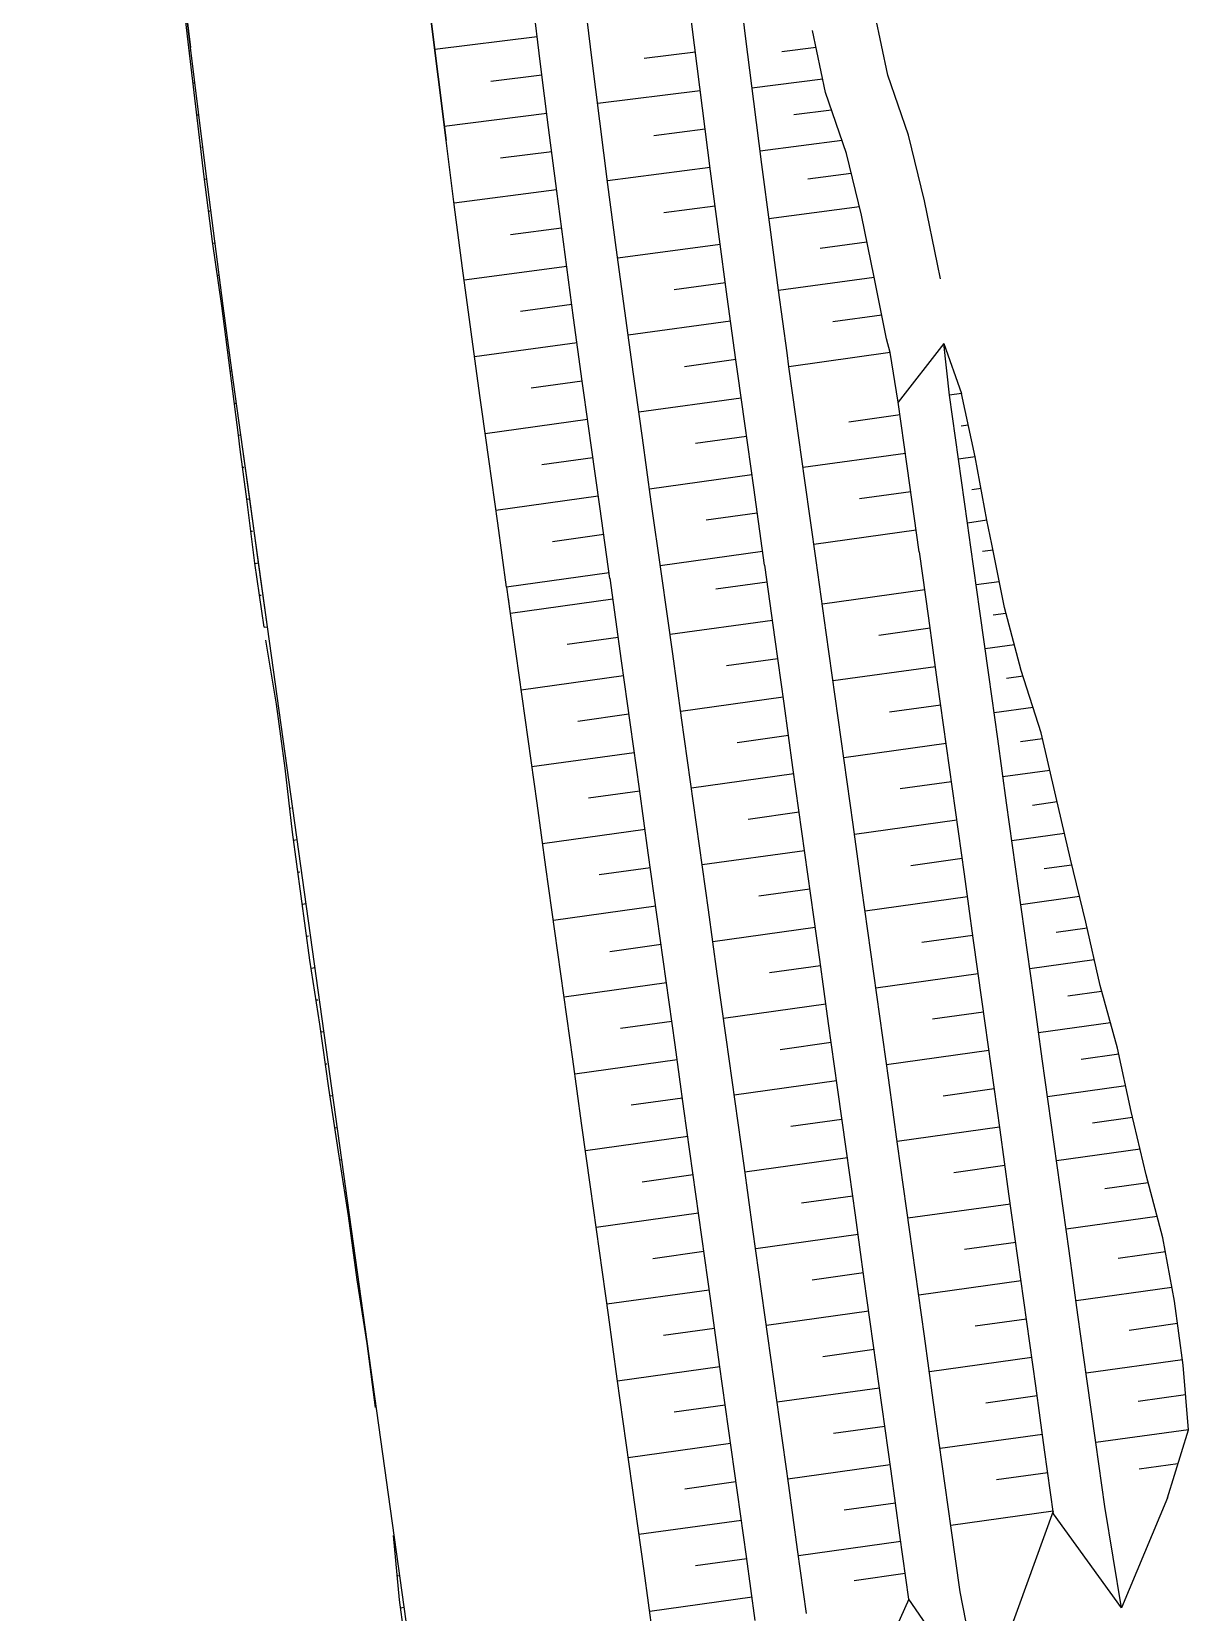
# Model space of a CAD drawing. Header units: metres. Extents: x 288738 to 324331, y 7399322 to 7465117.
# Drawn here: x 319351.2 to 319440.7, y 7427806.2 to 7427928.6 of the extents above; entities that cross this region are included whole.
import ezdxf

# ---------------------------------------------------------------- set-up
doc = ezdxf.new("R2010")
doc.units = ezdxf.units.M
doc.header["$LTSCALE"] = 10
for name, color, linetype in [('F-HZ-CORREDOR', 7, 'Continuous'), ('F-HZ-CORREDOR-FEAT', 2, 'Continuous'), ('F-HZ-PIANO-CORTE', 10, 'Continuous'), ('F-HZ-TALUDE', 2, 'Continuous'), ('U-HZ-OFFSET', 2, 'Continuous'), ('U-HZ-OFFSET-TIC', 10, 'Continuous')]:
    doc.layers.add(name, color=color, linetype=linetype)

msp = doc.modelspace()

# ---------------------------------------------------------------- linework, layer by layer
at = {"layer": 'F-HZ-CORREDOR', "color": 10, "linetype": 'Continuous', "lineweight": -3}
for p, q in [((319390.3039604342, 7427928.174697183, 6.929673703879189), (319382.3637641402, 7427927.198400755, -1.070326296122403)), ((319411.8791503633, 7427927.351328129, 20.12957906180418), (319409.2445030173, 7427927.021988179, 17.47442196143504)), ((319363.3747714307, 7427927.093863324, 813.6671960657008), (319363.4914332082, 7427927.108031695, 813.5496771659632)), ((319402.5420127715, 7427926.982261892, 14.89881172540322), (319398.5726766206, 7427926.487936766, 10.89881172541243)), ((319390.6702246011, 7427925.211037382, 7.006262756370347), (319386.7009720744, 7427924.716046755, 3.006262756373758)), ((319412.3996146526, 7427924.906104841, 20.40581079429967), (319406.9214124607, 7427924.213209441, 14.88395396488841)), ((319363.6629080732, 7427924.610523381, 813.7467549130589), (319363.7294575168, 7427924.618701424, 813.6797050960907)), ((319402.9160397044, 7427924.0056717, 14.97629106938257), (319394.9791065336, 7427923.00318105, 6.976291069375861)), ((319413.0849696836, 7427922.506339851, 20.8466734154033), (319410.1595072873, 7427922.132033826, 17.89735238708147)), ((319363.9512612401, 7427922.127208674, 813.8266929386015), (319364.1011679259, 7427922.145845923, 813.6756322485566)), ((319391.042532426, 7427922.248128236, 7.082851808874238), (319383.10574652, 7427921.244465619, -0.9171481911348565)), ((319403.2947278436, 7427921.029672159, 15.05377046002855), (319399.3271416606, 7427920.521508009, 11.05377046002457)), ((319413.8910332354, 7427920.139852676, 21.40805433146375), (319407.5475684962, 7427919.318984212, 15.01168182728861)), ((319364.241986927, 7427919.6441705, 813.9107857280295), (319364.3274030773, 7427919.65491287, 813.8246970138856)), ((319391.4201606247, 7427919.285893425, 7.159440910311673), (319387.4526395291, 7427918.777222994, 3.159440910315425)), ((319403.6772580119, 7427918.054160969, 15.13124985067361), (319395.7438643151, 7427917.023997288, 7.131249850665085)), ((319414.6076753212, 7427917.592161373, 21.85748248521429), (319411.2475025384, 7427917.152108672, 18.46860987756907)), ((319364.5349619288, 7427917.161410977, 813.9930953289346), (319364.7249432924, 7427917.185577555, 813.8015830286548)), ((319391.8009326165, 7427916.324058214, 7.23603001177878), (319383.8676486564, 7427915.293040947, -0.7639699882262221)), ((319404.0675192305, 7427915.079655969, 15.20872921416708), (319400.1017296904, 7427914.557658778, 11.20872921416662)), ((319415.2349807866, 7427915.018424491, 22.21241468759445), (319408.2319948974, 7427914.090328854, 15.14818897565317)), ((319364.8589366433, 7427914.68249178, 814.0508292987571), (319364.9513099605, 7427914.694375188, 813.9576945554469)), ((319392.1899192167, 7427913.363292672, 7.312619070699043), (319388.2241753179, 7427912.840948307, 3.312619070700407)), ((319365.1845618106, 7427912.203799108, 814.1072666258991), (319365.3627899292, 7427912.226984174, 813.9275366739647)), ((319404.4608514959, 7427912.105556932, 15.28620857766248), (319396.5311013122, 7427911.047733736, 7.286208577679986)), ((319415.8201149524, 7427912.278801507, 22.50196188418874), (319412.2118791827, 7427911.794606813, 18.86137695164018)), ((319392.5818014544, 7427910.402911299, 7.389208129630219), (319384.6521231899, 7427909.344552879, -0.6107918703692121)), ((319365.540448277, 7427909.729259793, 814.1399298139586), (319365.6145198903, 7427909.739002276, 814.0652196188803)), ((319404.8603779461, 7427909.132282441, 15.36368790986376), (319400.8964317031, 7427908.596458352, 11.36368790987137)), ((319416.3810408066, 7427909.533759116, 22.7648465991474), (319408.977672964, 7427908.527960397, 15.29346824471372)), ((319365.8950993841, 7427907.254551611, 814.1740948914432), (319366.0146575217, 7427907.270449247, 814.0534844524702)), ((319392.9794915499, 7427907.443302953, 7.46579716172937), (319389.0155705933, 7427906.907290683, 3.465797161732894)), ((319416.9671486995, 7427906.626311068, 23.02704594398153), (319413.1745950117, 7427906.104374601, 19.19873953193382)), ((319405.2652754317, 7427906.159737482, 15.44116724206594), (319397.3392656173, 7427905.074267718, 7.441167242057872)), ((319366.2163676144, 7427904.775280202, 814.2488452387548), (319366.2819688397, 7427904.784097832, 814.1826542118008)), ((319393.3827246975, 7427904.484447503, 7.542386193850234), (319385.4567447308, 7427903.398760321, -0.4576138061614756)), ((319405.6732957043, 7427903.187613753, 15.51864664921493), (319401.711239393, 7427902.637969056, 11.51864664921311)), ((319417.6209349046, 7427903.734768462, 23.35641069581322), (319409.7874988655, 7427902.642918767, 15.447247912526)), ((319366.5377163812, 7427902.296019294, 814.323655756632), (319366.6806183395, 7427902.315433349, 814.1794410874755)), ((319393.7888695785, 7427901.525984604, 7.618975300696889), (319389.8268172909, 7427900.976310598, 3.618975300687339)), ((319423.1352818115, 7427900.57318646, 24.38034555088518), (319422.2099669938, 7427900.444213083, 23.44608560633446)), ((319366.8630524456, 7427899.817278395, 814.4014452748834), (319366.9418269544, 7427899.828094096, 814.3219319250552)), ((319406.0870625213, 7427900.216284656, 15.59530272760833), (319398.1636589919, 7427899.111895001, 7.595302727602302)), ((319394.2019572271, 7427898.559700173, 7.695302727585727), (319386.2785536978, 7427897.455310518, -0.3046972723896033)), ((319418.386313936, 7427898.901592815, 23.5714770457023), (319414.4246121714, 7427898.349397988, 19.57147704570207)), ((319423.6668193508, 7427898.123106092, 24.63204202438976), (319423.1109540559, 7427898.045627787, 24.07080311457321)), ((319367.1882214974, 7427897.338517052, 814.4794198261791), (319367.360595216, 7427897.362432831, 814.3053949368963)), ((319406.501208642, 7427897.245008333, 15.671477045703), (319402.5395068772, 7427896.692813505, 11.67147704569743)), ((319394.6161033477, 7427895.58842385, 7.771477045675283), (319390.6544015831, 7427895.036229023, 3.771477045690176)), ((319418.8004600567, 7427895.930316492, 23.6476513638039), (319410.8770565274, 7427894.825926837, 15.64765136380834)), ((319424.1983568901, 7427895.673025724, 24.8837384978965), (319422.9002105284, 7427895.492085878, 23.57304280317896)), ((319367.4937418926, 7427894.857344539, 814.5822438235552), (319367.5995205231, 7427894.872088308, 814.4754426186882)), ((319406.9153547627, 7427894.273732008, 15.7476513638095), (319398.9919512334, 7427893.169342353, 7.747651363816772)), ((319419.2146061775, 7427892.959040168, 23.72382568191927), (319415.2529044127, 7427892.40684534, 19.7238256819129)), ((319424.6534312697, 7427893.212287672, 25.05823263351954), (319423.9493817827, 7427893.114154973, 24.34737701755455)), ((319367.817826828, 7427892.378439751, 814.666948056702), (319368.0504087532, 7427892.410857773, 814.4321177348771)), ((319395.0302494685, 7427892.617147526, 7.847651363800082), (319387.1068459392, 7427891.51275787, -0.1523486361884352)), ((319407.3295008834, 7427891.302455685, 15.82382568190712), (319403.3677991186, 7427890.750260857, 11.82382568190792)), ((319425.1085056493, 7427890.75154962, 25.23272676907823), (319423.5904540628, 7427890.539958672, 23.70000000000005)), ((319368.1343452582, 7427889.898557479, 814.7592793492594), (319368.2649265307, 7427889.91675832, 814.6274357323841)), ((319395.4443955892, 7427889.645871202, 7.92382568189214), (319391.4826938245, 7427889.093676374, 3.923825681900212)), ((319419.6287522981, 7427889.987763844, 23.80000000000643), (319411.7053487687, 7427888.883374189, 15.80000000000007)), ((319407.743647004, 7427888.331179362, 15.90000000000009), (319399.8202434746, 7427887.226789706, 7.899999999995998)), ((319368.4508640539, 7427887.418675257, 814.8516102730116), (319368.7406068532, 7427887.459060547, 814.5590664961801)), ((319395.8585417098, 7427886.674594879, 7.999999999979423), (319387.9351381805, 7427885.570205224)), ((319368.8038257416, 7427884.943717065, 814.9071713836516), (319368.9447764527, 7427884.963363232, 814.7648580854966)), ((319369.1567874292, 7427882.468758875, 814.9627324942916), (319369.4308474745, 7427882.506958252, 814.6860230784794))]:
    msp.add_line(p, q, dxfattribs=at)
at = {"layer": 'F-HZ-CORREDOR-FEAT', "color": 2, "linetype": 'Continuous', "lineweight": -3}
for p, q in [((319402.4721630848, 7427927.538141361), (319401.8732227325, 7427932.417295696)), ((319406.4416616276, 7427928.031174137), (319405.8441137364, 7427932.898985052)), ((319390.5636674564, 7427926.059043032), (319389.9605497206, 7427930.972227631)), ((319394.5331659992, 7427926.552075809), (319393.9314407245, 7427931.453916986)), ((319363.9269475553, 7427922.334867681), (319363.3460901717, 7427927.341056169)), ((319364.0751038726, 7427922.353269481), (319363.461115478, 7427927.355009326)), ((319364.0751038726, 7427922.353269481), (319363.461115478, 7427927.355009326)), ((319364.0751038726, 7427922.353269481), (319363.461115478, 7427927.355009326)), ((319403.0850414146, 7427922.660718197), (319402.4721630848, 7427927.538141361)), ((319407.0531150922, 7427923.16509037), (319406.4416616276, 7427928.031174137)), ((319391.1808203817, 7427921.147601678), (319390.5636674564, 7427926.059043032)), ((319395.1488940593, 7427921.651973851), (319394.5331659992, 7427926.552075809)), ((319364.5130448627, 7427917.329111213), (319363.9269475553, 7427922.334867681)), ((319364.703380427, 7427917.353304302), (319364.0751038726, 7427922.353269481)), ((319364.703380427, 7427917.353304302), (319364.0751038726, 7427922.353269481)), ((319364.703380427, 7427917.353304302), (319364.0751038726, 7427922.353269481)), ((319403.7118527186, 7427917.785066019), (319403.0850414146, 7427922.660718197)), ((319407.6784691386, 7427918.300773472), (319407.0531150922, 7427923.16509037)), ((319391.8120034584, 7427916.237943662), (319391.1808203817, 7427921.147601678)), ((319395.7786198785, 7427916.753651114), (319395.1488940593, 7427921.651973851)), ((319404.35259188, 7427912.911224629), (319403.7118527186, 7427917.785066019)), ((319408.3177186619, 7427913.438263151), (319407.6784691386, 7427918.300773472)), ((319365.1661556202, 7427912.33178049), (319364.5130448627, 7427917.329111213)), ((319365.3459400121, 7427912.355154606), (319364.703380427, 7427917.353304302)), ((319365.3459400121, 7427912.355154606), (319364.703380427, 7427917.353304302)), ((319365.3459400121, 7427912.355154606), (319364.703380427, 7427917.353304302)), ((319396.4223383161, 7427911.857147586), (319395.7786198785, 7427916.753651114)), ((319405.0072536682, 7427908.039233813), (319404.35259188, 7427912.911224629)), ((319408.9708584436, 7427908.577599102), (319408.3177186619, 7427913.438263151)), ((319365.8836348574, 7427907.34302495), (319365.1661556202, 7427912.33178049)), ((319366.002777383, 7427907.358861191), (319365.3459400121, 7427912.355154606)), ((319366.002777383, 7427907.358861191), (319365.3459400121, 7427912.355154606)), ((319366.002777383, 7427907.358861191), (319365.3459400121, 7427912.355154606)), ((319397.0800441174, 7427906.962503236), (319396.4223383161, 7427911.857147586)), ((319405.6758327393, 7427903.169133343), (319405.0072536682, 7427908.039233813)), ((319409.6378831523, 7427903.718821003), (319408.9708584436, 7427908.577599102)), ((319366.5312752644, 7427902.345094271), (319365.8836348574, 7427907.34302495)), ((319366.6738871774, 7427902.364464846), (319366.002777383, 7427907.358861191)), ((319366.6738871774, 7427902.364464846), (319366.002777383, 7427907.358861191)), ((319366.6738871774, 7427902.364464846), (319366.002777383, 7427907.358861191)), ((319393.7896815003, 7427901.520070359), (319393.116439342, 7427906.424137947)), ((319397.7517319133, 7427902.06975802), (319397.0800441174, 7427906.962503236)), ((319405.8257971008, 7427902.09072394), (319405.6758327393, 7427903.169133343)), ((319409.7874988655, 7427902.642918767), (319409.6378831523, 7427903.718821003)), ((319367.187130169, 7427897.348124817), (319366.5312752644, 7427902.345094271)), ((319367.359263917, 7427897.37200634), (319366.6738871774, 7427902.364464846)), ((319367.359263917, 7427897.37200634), (319366.6738871774, 7427902.364464846)), ((319367.359263917, 7427897.37200634), (319366.6738871774, 7427902.364464846)), ((319393.9406918067, 7427900.434139457), (319393.7896815003, 7427901.520070359)), ((319397.9023935715, 7427900.986334285), (319397.7517319133, 7427902.06975802)), ((319406.3631599351, 7427898.235433773), (319405.8257971008, 7427902.09072394)), ((319410.3248616998, 7427898.7876286), (319409.7874988655, 7427902.642918767)), ((319394.478054641, 7427896.57884929), (319393.9406918067, 7427900.434139457)), ((319398.4397564057, 7427897.131044118), (319397.9023935715, 7427900.986334285)), ((319422.9002105283, 7427895.492085878), (319422.2099669939, 7427900.444213083)), ((319424.1983568901, 7427895.673025724), (319423.1352818116, 7427900.57318646)), ((319418.9385087636, 7427894.939891051), (319418.2482652292, 7427899.892018256)), ((319407.0534034696, 7427893.283306568), (319406.3631599351, 7427898.235433773)), ((319411.0151052342, 7427893.835501395), (319410.3248616998, 7427898.7876286)), ((319367.3131536158, 7427896.238647932), (319367.187130169, 7427897.348124817)), ((319367.5129960476, 7427896.266502618), (319367.359263917, 7427897.37200634)), ((319367.5129960476, 7427896.266502618), (319367.359263917, 7427897.37200634)), ((319367.5129960476, 7427896.266502618), (319367.359263917, 7427897.37200634)), ((319395.1682981754, 7427891.626722084), (319394.478054641, 7427896.57884929)), ((319399.1299999402, 7427892.178916913), (319398.4397564057, 7427897.131044118)), ((319367.8177814786, 7427892.378795058), (319367.3131536158, 7427896.238647932)), ((319368.0503593088, 7427892.41121251), (319367.5129960476, 7427896.266502618)), ((319368.0503593088, 7427892.41121251), (319367.5129960476, 7427896.266502618)), ((319368.0503593088, 7427892.41121251), (319367.5129960476, 7427896.266502618)), ((319423.5904540628, 7427890.539958672), (319422.9002105283, 7427895.492085878)), ((319425.1085056493, 7427890.75154962), (319424.1983568901, 7427895.673025724)), ((319419.8619299294, 7427888.314839385), (319418.9385087636, 7427894.939891051)), ((319407.8893830235, 7427887.285601575), (319407.0534034696, 7427893.283306568)), ((319411.8802319921, 7427887.628680845), (319411.0151052342, 7427893.835501395)), ((319368.4508605137, 7427887.41870008), (319367.8177814786, 7427892.378795058)), ((319368.7406033916, 7427887.459085382), (319368.0503593088, 7427892.41121251)), ((319368.7406033916, 7427887.459085382), (319368.0503593088, 7427892.41121251)), ((319368.7406033916, 7427887.459085382), (319368.0503593088, 7427892.41121251)), ((319399.9076850863, 7427886.599443034), (319399.1299999402, 7427892.178916913)), ((319395.9168361176, 7427886.256363764), (319395.1682981754, 7427891.626722084)), ((319369.1567874292, 7427882.468758875), (319368.4508605137, 7427887.41870008)), ((319369.4308474745, 7427882.506958252), (319368.7406033916, 7427887.459085382)), ((319369.4308474745, 7427882.506958252), (319368.7406033916, 7427887.459085382)), ((319369.4308474745, 7427882.506958252), (319368.7406033916, 7427887.459085382))]:
    msp.add_line(p, q, dxfattribs=at)
for points in [[(319423.8687400754, 7427888.678687868), (319423.5904540628, 7427890.539958672)], [(319425.4932499721, 7427888.905116854), (319425.1085056486, 7427890.751549619)]]:
    msp.add_lwpolyline(points, dxfattribs=at)
for points in [[(319363.3460901717, 7427927.341056169, 813.6592767400215), (319362.8676264673, 7427931.357368016, 813.55334848729), (319362.7440283137, 7427932.344582987, 813.5346630367196)], [(319362.8614202553, 7427932.358483005, 813.416451030324), (319362.9786772593, 7427931.370580718, 813.4415144410793), (319363.461115478, 7427927.355009326, 813.5434082296906), (319362.9786772593, 7427931.370580718, 813.4415144410793), (319362.8614202553, 7427932.358483005, 813.416451030324), (319362.9786772593, 7427931.370580718, 813.4415144410793), (319363.461115478, 7427927.355009326, 813.5434082296906)], [(319382.0187677127, 7427930.00884892, -1.142614771450098), (319382.6246703708, 7427925.07297748, -1.01565757462231), (319383.2446730264, 7427920.138857332, -0.888700377794521), (319382.6246703708, 7427925.07297748, -1.01565757462231), (319382.0187677127, 7427930.00884892, -1.142614771450098)], [(319382.0187677127, 7427930.00884892, -1.142614771450098), (319382.6246703708, 7427925.07297748, -1.01565757462231), (319383.2446730264, 7427920.138857332, -0.888700377794521)], [(319387.9351381805, 7427885.570205224, 0), (319387.244894646, 7427890.52233243, -0.1269571968277887), (319386.5546511116, 7427895.474459635, -0.2539143936555774), (319386.0172882773, 7427899.329749802, -0.3527520874720267), (319385.8655806743, 7427900.420695037, -0.3808715904833662), (319385.1892297911, 7427905.347407369, -0.5078287873111549), (319384.5269579704, 7427910.27603202, -0.6347859841389436), (319383.8787706184, 7427915.206528758, -0.7617431809667323), (319383.2446730264, 7427920.138857332, -0.888700377794521)], [(319393.116439342, 7427906.424137947, 7.492171212688845), (319392.4572115342, 7427911.330109064, 7.365214015861056), (319391.8120034584, 7427916.237943662, 7.238256819033268)]]:
    msp.add_polyline3d(points, dxfattribs=at)
at = {"layer": 'F-HZ-PIANO-CORTE'}
for p, q in [((319363.3747714307, 7427927.093863324), (319363.4914332082, 7427927.108031695)), ((319363.6629080732, 7427924.610523381), (319363.7294575168, 7427924.618701424)), ((319363.9512612401, 7427922.127208674), (319364.1011679259, 7427922.145845923)), ((319364.241986927, 7427919.6441705), (319364.3274030773, 7427919.65491287)), ((319364.5349619288, 7427917.161410977), (319364.7249432924, 7427917.185577555)), ((319364.8589366433, 7427914.68249178), (319364.9513099605, 7427914.694375188)), ((319365.1845618106, 7427912.203799108), (319365.3627899292, 7427912.226984174)), ((319365.540448277, 7427909.729259793), (319365.6145198903, 7427909.739002276)), ((319365.8950993841, 7427907.254551611), (319366.0146575217, 7427907.270449247)), ((319366.2163676144, 7427904.775280202), (319366.2819688397, 7427904.784097832)), ((319366.5377163812, 7427902.296019294), (319366.6806183395, 7427902.315433349)), ((319366.8630524456, 7427899.817278395), (319366.9418269544, 7427899.828094096)), ((319367.1882214974, 7427897.338517052), (319367.360595216, 7427897.362432831)), ((319367.4937418926, 7427894.857344539), (319367.5995205231, 7427894.872088308)), ((319367.817826828, 7427892.378439751), (319368.0504087532, 7427892.410857773)), ((319368.1343452582, 7427889.898557479), (319368.2649265307, 7427889.91675832)), ((319368.4508640539, 7427887.418675257), (319368.7406068532, 7427887.459060547)), ((319368.8038257416, 7427884.943717065), (319368.9447764527, 7427884.963363232)), ((319369.1567874292, 7427882.468758875), (319369.4308474745, 7427882.506958252)), ((319369.1567874292, 7427882.468758875), (319369.4308474745, 7427882.506958252)), ((319369.1567874292, 7427882.468758875), (319369.4308474745, 7427882.506958252)), ((319369.1567874292, 7427882.468758875), (319369.4308474745, 7427882.506958252)), ((319369.1567874292, 7427882.468758875), (319369.4308474745, 7427882.506958252)), ((319369.1567874292, 7427882.468758875), (319369.4308474745, 7427882.506958252)), ((319371.1459841621, 7427868.478204287), (319371.2636812944, 7427868.494609261)), ((319371.4480894629, 7427865.996144922), (319371.7265021713, 7427866.034950907)), ((319371.7795843874, 7427863.518181969), (319371.9256051515, 7427863.538534775)), ((319372.1130222814, 7427861.040489834), (319372.41674966, 7427861.082824253)), ((319372.4524463326, 7427858.563632066), (319372.6071598685, 7427858.585196496)), ((319372.8014139555, 7427856.08810451), (319373.1069971488, 7427856.130697598)), ((319373.179784679, 7427853.616675245), (319373.3159527861, 7427853.635654758)), ((319373.5535287114, 7427851.144601097), (319373.7972446375, 7427851.178570943)), ((319373.9130182195, 7427848.670540113), (319374.0276933007, 7427848.686523864)), ((319374.2732266737, 7427846.196579336), (319374.4874921264, 7427846.226444288)), ((319374.6356501516, 7427843.722927297), (319374.7341330112, 7427843.736654129)), ((319375.006565718, 7427841.250458911), (319375.1777396151, 7427841.274317634)), ((319375.4036448371, 7427838.781637277), (319375.4632540983, 7427838.789945791)), ((319375.7855439279, 7427836.310699807), (319375.8679871039, 7427836.322190979)), ((319376.1206743754, 7427833.833243583), (319376.1668926119, 7427833.839685617)), ((319376.4674571202, 7427831.357411493), (319376.5582345927, 7427831.370064325)), ((319376.8501398077, 7427828.886583241), (319376.8767490725, 7427828.890292119)), ((319377.2196103574, 7427826.413913444), (319377.2484820816, 7427826.41793767)), ((319377.5483752018, 7427823.935569964), (319377.5709905139, 7427823.938722153)), ((319379.2297456579, 7427811.549085873), (319379.3192245478, 7427811.561557706)), ((319379.4627399083, 7427809.057393607), (319379.5635441003, 7427809.071443993)), ((319379.7216501613, 7427806.569313588), (319380.0094720367, 7427806.609431051))]:
    msp.add_line(p, q, dxfattribs=at)
at = {"layer": 'F-HZ-TALUDE', "linetype": 'Continuous', "lineweight": -3}
for points in [[(319369.4308474745, 7427882.506958252), (319367.5129960476, 7427896.266502618), (319367.359263917, 7427897.37200634), (319366.6738871774, 7427902.364464846), (319366.002777383, 7427907.358861191), (319365.3459400121, 7427912.355154606), (319364.703380427, 7427917.353304302), (319364.0751038726, 7427922.353269481), (319363.461115478, 7427927.355009326), (319362.9786772593, 7427931.370580718), (319362.8614202553, 7427932.358483005), (319362.2760230999, 7427937.363649676), (319361.7049287906, 7427942.370468478), (319361.1481419894, 7427947.37889854), (319360.6056672415, 7427952.388898976), (319360.0775089752, 7427957.400428889), (319359.563671502, 7427962.413447371), (319359.1497201655, 7427966.558582001), (319352.5202776844, 7428033.745380356), (319352.1903814718, 7428037.056281338), (319351.6867542487, 7428041.991362806), (319351.169028868, 7428046.924985199)], [(319369.1567874292, 7427882.468758875), (319368.4508605137, 7427887.41870008), (319367.8177814786, 7427892.378795058), (319367.3131536158, 7427896.238647932), (319367.187130169, 7427897.348124817), (319366.5312752644, 7427902.345094271), (319365.8836348574, 7427907.34302495), (319365.1661556202, 7427912.33178049), (319364.5130448627, 7427917.329111213), (319363.9269475553, 7427922.334867681), (319363.3460901717, 7427927.341056169), (319362.8676264673, 7427931.357368016), (319362.7440283137, 7427932.344582987), (319362.2386210127, 7427937.359329334), (319361.6509751962, 7427942.36439242), (319361.0030924449, 7427947.362983136), (319360.4068326303, 7427952.367656824), (319359.8819985221, 7427957.380106675), (319359.3030980765, 7427962.387114542), (319359.0528723628, 7427966.549025854), (319359.0230387362, 7427967.417013089), (319358.3519024838, 7427972.375072218)], [(319392.0243125666, 7427664.286517878), (319392.3351126026, 7427669.258984726), (319392.5747188696, 7427674.222399615), (319392.7436672522, 7427679.17696634), (319392.8424354714, 7427684.122732955), (319392.871455194, 7427689.059594681), (319392.8311075243, 7427693.988358022), (319392.7215532373, 7427698.914382262), (319392.5428389445, 7427703.837759597), (319392.2950190452, 7427708.75764278), (319391.97815465, 7427713.673185135), (319391.5923499361, 7427718.583544033), (319391.1400338353, 7427723.488110964), (319390.6297456722, 7427728.386977908), (319390.0696865507, 7427733.280418545), (319389.4681545068, 7427738.173246001), (319388.8337241163, 7427743.069299154), (319388.1741917754, 7427747.969413903), (319387.4980610782, 7427752.874655518), (319386.8146376501, 7427757.786302287), (319369.4306028202, 7427882.506701341)], [(319377.7965788416, 7427822.0645248), (319377.139049153, 7427827.021211758), (319376.373683778, 7427831.96286826), (319375.7034228831, 7427836.917780706), (319374.9092646451, 7427841.855423973), (319374.1844176892, 7427846.802728052), (319373.4654386729, 7427851.750850021), (319372.7086972257, 7427856.693708551), (319372.0298491231, 7427861.647424087), (319371.3668592739, 7427866.603349992), (319370.7817270667, 7427871.570127925), (319370.1163270628, 7427876.525717895), (319369.3000934136, 7427881.460284227)], [(319381.2963690812, 7427797.310658959), (319380.3161521946, 7427802.222368822), (319379.6386407747, 7427807.176270668), (319379.1726522741, 7427812.159655202)]]:
    msp.add_lwpolyline(points, dxfattribs=at)
at = {"layer": 'F-HZ-TALUDE'}
for points in [[(319421.5019359561, 7427909.432998847), (319421.271232936, 7427910.577424735), (319420.2709373576, 7427915.471443306), (319419.0323756378, 7427920.553069649), (319417.4482510884, 7427925.20383251), (319416.4574122024, 7427929.858949812)], [(319421.7801393701, 7427904.440744561), (319418.2482652294, 7427899.892018256), (319417.6209349046, 7427903.734768462), (319417.3379106022, 7427904.787108793), (319416.3711624759, 7427909.582761585), (319415.3909691019, 7427914.378428664), (319414.2274376436, 7427919.1522175), (319412.6195888708, 7427923.872631283), (319411.5981240356, 7427928.671634123)], [(319422.2099669938, 7427900.444213083), (319421.7801393701, 7427904.440744561), (319423.1352818126, 7427900.57318646)]]:
    msp.add_lwpolyline(points, dxfattribs=at)
at = {"layer": 'U-HZ-OFFSET', "color": 2, "linetype": 'Continuous', "lineweight": -3}
for p, q in [((319420.5972802971, 7427883.174366754), (319419.8805627772, 7427888.316441186)), ((319424.5589822172, 7427883.726560468), (319423.8687400754, 7427888.678687868)), ((319426.4568518458, 7427883.991091141), (319425.4932499721, 7427888.905116854)), ((319408.7121745372, 7427881.517785614), (319407.9080160492, 7427887.28720339)), ((319412.6738764571, 7427882.069979328), (319411.8988649586, 7427887.630282655)), ((319388.2134227955, 7427883.708944446), (319387.9537715021, 7427885.571807066)), ((319396.8270687772, 7427879.861204473), (319395.9354693209, 7427886.257965595)), ((319400.7887706972, 7427880.413398187), (319399.9263182303, 7427886.601044861)), ((319388.2134227955, 7427883.708944446), (319388.0760730241, 7427884.694357427)), ((319388.2134227955, 7427883.708944446), (319388.0760730241, 7427884.694357427)), ((319388.9036649372, 7427878.756817047), (319388.2134227955, 7427883.708944446)), ((319388.9036649372, 7427878.756817047), (319388.2134227955, 7427883.708944446)), ((319388.9036649372, 7427878.756817047), (319388.2134227955, 7427883.708944446)), ((319421.2875224389, 7427878.222239355), (319420.5972802971, 7427883.174366754)), ((319425.2492243589, 7427878.774433068), (319424.5589822172, 7427883.726560468)), ((319427.7642692143, 7427879.124987447), (319426.4568518458, 7427883.991091141)), ((319413.3641185989, 7427877.117851928), (319412.6738764571, 7427882.069979328)), ((319409.402416679, 7427876.565658215), (319408.7121745372, 7427881.517785614)), ((319397.5173109189, 7427874.909077073), (319396.8270687772, 7427879.861204473)), ((319401.479012839, 7427875.461270787), (319400.7887706972, 7427880.413398187)), ((319389.593907079, 7427873.804689647), (319388.9036649372, 7427878.756817047)), ((319389.593907079, 7427873.804689647), (319388.9036649372, 7427878.756817047)), ((319389.593907079, 7427873.804689647), (319388.9036649372, 7427878.756817047)), ((319425.9394665007, 7427873.822305668), (319425.2492243589, 7427878.774433068)), ((319429.3158380765, 7427874.29291431), (319427.7642692143, 7427879.124987447)), ((319414.0543607406, 7427872.165724528), (319413.3641185989, 7427877.117851928)), ((319421.9777645806, 7427873.270111955), (319421.2875224389, 7427878.222239355)), ((319410.0926588207, 7427871.613530815), (319409.402416679, 7427876.565658215)), ((319398.2075530607, 7427869.956949674), (319397.5173109189, 7427874.909077073)), ((319402.1692549807, 7427870.509143387), (319401.479012839, 7427875.461270787)), ((319390.2841492207, 7427868.852562247), (319389.593907079, 7427873.804689647)), ((319390.2841492207, 7427868.852562247), (319389.593907079, 7427873.804689647)), ((319390.2841492207, 7427868.852562247), (319389.593907079, 7427873.804689647)), ((319426.6297086424, 7427868.870178268), (319425.9394665007, 7427873.822305668)), ((319430.4438720075, 7427869.401807622), (319429.3158380765, 7427874.29291431)), ((319414.7446028824, 7427867.213597128), (319414.0543607406, 7427872.165724528)), ((319422.6680067223, 7427868.317984555), (319421.9777645806, 7427873.270111955)), ((319410.7829009624, 7427866.661403415), (319410.0926588207, 7427871.613530815)), ((319398.8977952024, 7427865.004822274), (319398.2075530607, 7427869.956949674)), ((319402.8594971224, 7427865.557015987), (319402.1692549807, 7427870.509143387)), ((319390.9743913624, 7427863.900434847), (319390.2841492207, 7427868.852562247)), ((319390.9743913624, 7427863.900434847), (319390.2841492207, 7427868.852562247)), ((319390.9743913624, 7427863.900434847), (319390.2841492207, 7427868.852562247)), ((319427.3199507842, 7427863.918050868), (319426.6297086424, 7427868.870178268)), ((319431.5752915417, 7427864.511172829), (319430.4438720075, 7427869.401807622)), ((319415.4348450242, 7427862.261469727), (319414.7446028824, 7427867.213597128)), ((319423.3582488642, 7427863.365857154), (319422.6680067223, 7427868.317984555)), ((319411.4731431042, 7427861.709276014), (319410.7829009624, 7427866.661403415)), ((319399.5880373442, 7427860.052694873), (319398.8977952024, 7427865.004822274)), ((319403.5497392642, 7427860.604888586), (319402.8594971224, 7427865.557015987)), ((319391.6646335042, 7427858.948307446), (319390.9743913624, 7427863.900434847)), ((319391.6646335042, 7427858.948307446), (319390.9743913624, 7427863.900434847)), ((319391.6646335042, 7427858.948307446), (319390.9743913624, 7427863.900434847)), ((319428.0101929259, 7427858.965923468), (319427.3199507842, 7427863.918050868)), ((319432.7602621263, 7427859.628002141), (319431.5752915417, 7427864.511172829)), ((319424.0484910059, 7427858.413729754), (319423.3582488642, 7427863.365857154)), ((319412.1633852459, 7427856.757148614), (319411.4731431042, 7427861.709276014)), ((319416.1250871659, 7427857.309342328), (319415.4348450242, 7427862.261469727)), ((319400.2782794859, 7427855.100567473), (319399.5880373442, 7427860.052694873)), ((319404.239981406, 7427855.652761186), (319403.5497392642, 7427860.604888586)), ((319392.3548756459, 7427853.996180046), (319391.6646335042, 7427858.948307446)), ((319392.3548756459, 7427853.996180046), (319391.6646335042, 7427858.948307446)), ((319392.3548756459, 7427853.996180046), (319391.6646335042, 7427858.948307446)), ((319428.7004350676, 7427854.013796068), (319428.0101929259, 7427858.965923468)), ((319433.8602770225, 7427854.732990078), (319432.7602621263, 7427859.628002141)), ((319424.7387331476, 7427853.461602354), (319424.0484910059, 7427858.413729754)), ((319412.8536273877, 7427851.805021214), (319412.1633852459, 7427856.757148614)), ((319416.8153293076, 7427852.357214928), (319416.1250871659, 7427857.309342328)), ((319400.9685216277, 7427850.148440073), (319400.2782794859, 7427855.100567473)), ((319404.9302235477, 7427850.700633787), (319404.239981406, 7427855.652761186)), ((319393.0451177877, 7427849.044052646), (319392.3548756459, 7427853.996180046)), ((319393.0451177877, 7427849.044052646), (319392.3548756459, 7427853.996180046)), ((319393.0451177877, 7427849.044052646), (319392.3548756459, 7427853.996180046)), ((319429.3906772094, 7427849.061668668), (319428.7004350676, 7427854.013796068)), ((319435.2244517429, 7427849.874797391), (319433.8602770225, 7427854.732990078)), ((319425.4289752893, 7427848.509474955), (319424.7387331476, 7427853.461602354)), ((319413.5438695294, 7427846.852893814), (319412.8536273877, 7427851.805021214)), ((319417.5055714494, 7427847.405087528), (319416.8153293076, 7427852.357214928)), ((319401.6587637694, 7427845.196312673), (319400.9685216277, 7427850.148440073)), ((319405.6204656894, 7427845.748506387), (319404.9302235477, 7427850.700633787)), ((319393.7353599294, 7427844.091925247), (319393.0451177877, 7427849.044052646)), ((319393.7353599294, 7427844.091925247), (319393.0451177877, 7427849.044052646)), ((319393.7353599294, 7427844.091925247), (319393.0451177877, 7427849.044052646)), ((319430.0809193511, 7427844.109541268), (319429.3906772094, 7427849.061668668)), ((319436.2780376218, 7427844.973313914), (319435.2244517429, 7427849.874797391)), ((319426.1192174311, 7427843.557347555), (319425.4289752893, 7427848.509474955)), ((319414.2341116711, 7427841.900766414), (319413.5438695294, 7427846.852893814)), ((319418.1958135911, 7427842.452960128), (319417.5055714494, 7427847.405087528)), ((319402.3490059111, 7427840.244185274), (319401.6587637694, 7427845.196312673)), ((319406.3107078311, 7427840.796378987), (319405.6204656894, 7427845.748506387)), ((319394.4256020711, 7427839.139797847), (319393.7353599294, 7427844.091925247)), ((319394.4256020711, 7427839.139797847), (319393.7353599294, 7427844.091925247)), ((319394.4256020711, 7427839.139797847), (319393.7353599294, 7427844.091925247)), ((319430.7711614928, 7427839.157413868), (319430.0809193511, 7427844.109541268)), ((319437.4278960769, 7427840.085249193), (319436.2780376218, 7427844.973313914)), ((319426.8094595728, 7427838.605220155), (319426.1192174311, 7427843.557347555)), ((319414.9243538128, 7427836.948639014), (319414.2341116711, 7427841.900766414)), ((319418.8860557328, 7427837.500832728), (319418.1958135911, 7427842.452960128)), ((319407.0009499728, 7427835.844251587), (319406.3107078311, 7427840.796378987)), ((319395.1158442128, 7427834.187670447), (319394.4256020711, 7427839.139797847)), ((319395.1158442128, 7427834.187670447), (319394.4256020711, 7427839.139797847)), ((319395.1158442128, 7427834.187670447), (319394.4256020711, 7427839.139797847)), ((319403.0392480528, 7427835.292057874), (319402.3490059111, 7427840.244185274)), ((319431.4614036345, 7427834.205286468), (319430.7711614928, 7427839.157413868)), ((319438.7219426379, 7427835.217281836), (319437.4278960769, 7427840.085249193)), ((319427.4997017145, 7427833.653092755), (319426.8094595728, 7427838.605220155)), ((319415.6145959545, 7427831.996511614), (319414.9243538128, 7427836.948639014)), ((319419.5762978745, 7427832.548705328), (319418.8860557328, 7427837.500832728)), ((319407.6911921146, 7427830.892124187), (319407.0009499728, 7427835.844251587)), ((319395.8060863545, 7427829.235543047), (319395.1158442128, 7427834.187670447)), ((319395.8060863545, 7427829.235543047), (319395.1158442128, 7427834.187670447)), ((319395.8060863545, 7427829.235543047), (319395.1158442128, 7427834.187670447)), ((319403.7294901945, 7427830.339930474), (319403.0392480528, 7427835.292057874)), ((319432.1516457764, 7427829.253159068), (319431.4614036345, 7427834.205286468)), ((319439.6161813572, 7427830.293588081), (319438.7219426379, 7427835.217281836)), ((319428.1899438564, 7427828.700965354), (319427.4997017145, 7427833.653092755)), ((319416.3048380964, 7427827.044384214), (319415.6145959545, 7427831.996511614)), ((319420.2665400164, 7427827.596577927), (319419.5762978745, 7427832.548705328)), ((319408.3814342564, 7427825.939996786), (319407.6911921146, 7427830.892124187)), ((319404.4197323364, 7427825.387803073), (319403.7294901945, 7427830.339930474)), ((319440.2994164421, 7427825.340484017), (319439.6161813572, 7427830.293588081)), ((319396.4963284964, 7427824.283415646), (319395.8060863545, 7427829.235543047)), ((319396.4963284964, 7427824.283415646), (319395.8060863545, 7427829.235543047)), ((319396.4963284964, 7427824.283415646), (319395.8060863545, 7427829.235543047)), ((319428.8801859981, 7427823.748837954), (319428.1899438564, 7427828.700965354)), ((319432.8418879181, 7427824.301031668), (319432.1516457764, 7427829.253159068)), ((319416.9950802381, 7427822.092256814), (319416.3048380964, 7427827.044384214)), ((319420.9567821581, 7427822.644450528), (319420.2665400164, 7427827.596577927)), ((319409.0716763982, 7427820.987869387), (319408.3814342564, 7427825.939996786)), ((319405.1099744781, 7427820.435675673), (319404.4197323364, 7427825.387803073)), ((319440.6980902229, 7427820.347716957), (319440.2994164421, 7427825.340484017)), ((319397.1865706382, 7427819.331288246), (319396.4963284964, 7427824.283415646)), ((319397.1865706382, 7427819.331288246), (319396.4963284964, 7427824.283415646)), ((319397.1865706382, 7427819.331288246), (319396.4963284964, 7427824.283415646)), ((319429.5704281398, 7427818.796710555), (319428.8801859981, 7427823.748837954)), ((319433.5321300598, 7427819.348904268), (319432.8418879181, 7427824.301031668)), ((319417.6853223799, 7427817.140129414), (319416.9950802381, 7427822.092256814)), ((319421.6470242998, 7427817.692323128), (319420.9567821581, 7427822.644450528)), ((319409.7619185399, 7427816.035741987), (319409.0716763982, 7427820.987869387)), ((319405.8002166199, 7427815.483548273), (319405.1099744781, 7427820.435675673)), ((319439.0738269736, 7427815.072986961), (319440.6980902229, 7427820.347716957)), ((319397.8768127799, 7427814.379160847), (319397.1865706382, 7427819.331288246)), ((319397.8768127799, 7427814.379160847), (319397.1865706382, 7427819.331288246)), ((319397.8768127799, 7427814.379160847), (319397.1865706382, 7427819.331288246)), ((319430.2606702815, 7427813.844583155), (319429.5704281398, 7427818.796710555)), ((319434.2223722016, 7427814.396776868), (319433.5321300598, 7427819.348904268)), ((319418.3755645216, 7427812.188002014), (319417.6853223799, 7427817.140129414)), ((319422.3372664416, 7427812.740195728), (319421.6470242998, 7427817.692323128)), ((319410.4521606816, 7427811.083614587), (319409.7619185399, 7427816.035741987)), ((319406.4904587616, 7427810.531420873), (319405.8002166199, 7427815.483548273)), ((319398.5670549216, 7427809.427033447), (319397.8768127799, 7427814.379160847)), ((319398.5670549216, 7427809.427033447), (319397.8768127799, 7427814.379160847)), ((319398.5670549216, 7427809.427033447), (319397.8768127799, 7427814.379160847)), ((319419.0658066633, 7427807.235874614), (319418.3755645216, 7427812.188002014)), ((319423.0275085833, 7427807.788068328), (319422.3372664416, 7427812.740195728)), ((319411.1424028233, 7427806.131487187), (319410.4521606816, 7427811.083614587)), ((319407.1807009033, 7427805.579293474), (319406.4904587616, 7427810.531420873)), ((319399.2572970633, 7427804.474906047), (319398.5670549216, 7427809.427033447)), ((319399.2572970633, 7427804.474906047), (319398.5670549216, 7427809.427033447)), ((319399.2572970633, 7427804.474906047), (319398.5670549216, 7427809.427033447))]:
    msp.add_line(p, q, dxfattribs=at)
at = {"layer": 'U-HZ-OFFSET'}
for points in [[(319439.0738269736, 7427815.072986961), (319435.5209952172, 7427806.552710627), (319434.2223722016, 7427814.396776868)], [(319430.2320695137, 7427814.049778748), (319424.7766087952, 7427798.96191419), (319423.0275085833, 7427807.788068328)], [(319435.5209952172, 7427806.552710627), (319430.2606702815, 7427813.844583155)], [(319424.7766087952, 7427798.96191419), (319419.0658066633, 7427807.235874615), (319413.2422045167, 7427794.217083515), (319407.870943045, 7427800.627166074), (319401.1755126403, 7427790.712709648), (319401.820803493, 7427789.687208979)]]:
    msp.add_lwpolyline(points, dxfattribs=at)
at = {"layer": 'U-HZ-OFFSET-TIC', "color": 10, "linetype": 'Continuous', "lineweight": -3}
for p, q in [((319425.5825529731, 7427888.449703415), (319424.7576310484, 7427888.334723361)), ((319408.09114711, 7427885.973333534), (319404.1294451899, 7427885.42113982)), ((319426.0643539102, 7427885.992690558), (319424.2778301946, 7427885.743679606)), ((319396.1601464205, 7427884.646024577), (319388.2367425805, 7427883.541637151)), ((319420.2925826726, 7427885.360413308), (319412.3691788326, 7427884.256025882)), ((319426.5780183752, 7427883.540118935), (319425.6004848204, 7427883.403867421)), ((319408.505292395, 7427883.002057094), (319400.5818885549, 7427881.897669667)), ((319420.7067279576, 7427882.389136869), (319416.7450260376, 7427881.836943155)), ((319396.5742917056, 7427881.674748137), (319392.6125897855, 7427881.122554423)), ((319427.2317270595, 7427881.107067087), (319424.9680723363, 7427880.791552207)), ((319408.9194376801, 7427880.030780653), (319404.95773576, 7427879.47858694)), ((319396.9884369907, 7427878.703471697), (319389.0650331506, 7427877.59908427)), ((319421.1208732427, 7427879.417860428), (319413.1974694027, 7427878.313473001)), ((319427.9080627866, 7427878.677169064), (319426.6106280969, 7427878.496328785)), ((319409.3335829651, 7427877.059504214), (319401.410179125, 7427875.955116787)), ((319421.5350185278, 7427876.446583988), (319417.5733166078, 7427875.894390275)), ((319428.6838472179, 7427876.261132495), (319425.6583144781, 7427875.839424807)), ((319397.4025822757, 7427875.732195257), (319393.4408803557, 7427875.180001544)), ((319409.7477282502, 7427874.088227774), (319405.7860263301, 7427873.536034061)), ((319421.9491638128, 7427873.475307548), (319414.0257599729, 7427872.370920122)), ((319429.4203800231, 7427873.839624918), (319427.711907786, 7427873.601493012)), ((319397.8167275608, 7427872.760918817), (319389.8933237207, 7427871.65653139)), ((319410.1618735353, 7427871.116951333), (319402.2384696951, 7427870.012563907)), ((319429.9843969885, 7427871.394071575), (319426.3485566199, 7427870.887297407)), ((319398.2308728458, 7427869.789642377), (319394.2691709258, 7427869.237448663)), ((319422.3633090979, 7427870.504031108), (319418.4016071779, 7427869.951837394)), ((319430.548727719, 7427868.948561965), (319428.6212027049, 7427868.679897835)), ((319410.5760188203, 7427868.145674894), (319406.6143169002, 7427867.59348118)), ((319422.7774543829, 7427867.532754668), (319414.8540505429, 7427866.428367241)), ((319398.6450181308, 7427866.818365937), (319390.7216142908, 7427865.71397851)), ((319431.1144374859, 7427866.503244569), (319427.0387987616, 7427865.935170007)), ((319410.9901641054, 7427865.174398453), (319403.0667602653, 7427864.070011026)), ((319399.0591634158, 7427863.847089497), (319395.0974614958, 7427863.294895784)), ((319423.1915996679, 7427864.561478228), (319419.2298977479, 7427864.009284515)), ((319431.6851101632, 7427864.058618917), (319429.5345149979, 7427863.758862612)), ((319411.4043093905, 7427862.203122013), (319407.4426074704, 7427861.6509283)), ((319423.6057449529, 7427861.590201789), (319415.682341113, 7427860.485814362)), ((319432.2775954554, 7427861.617033574), (319427.7290409033, 7427860.983042607)), ((319399.473308701, 7427860.875813057), (319391.5499048609, 7427859.77142563)), ((319411.8184546754, 7427859.231845574), (319403.8950508353, 7427858.127458147)), ((319432.8622073738, 7427859.174350815), (319430.468184674, 7427858.840664861)), ((319399.887453986, 7427857.904536617), (319395.925752066, 7427857.352342904)), ((319424.0198902381, 7427858.618925348), (319420.058188318, 7427858.066731635)), ((319412.2325999606, 7427856.260569133), (319408.2708980404, 7427855.708375419)), ((319433.412214822, 7427856.726844783), (319428.419283045, 7427856.030915206)), ((319424.434035523, 7427855.647648908), (319416.510631683, 7427854.543261481)), ((319400.301599271, 7427854.933260177), (319392.378195431, 7427853.828872751)), ((319433.98670361, 7427854.282751033), (319431.3755538629, 7427853.918801269)), ((319412.6467452456, 7427853.289292693), (319404.7233414054, 7427852.184905266)), ((319424.8481808081, 7427852.676372468), (319420.8864788881, 7427852.124178755)), ((319400.7157445561, 7427851.961983737), (319396.7540426361, 7427851.409790023)), ((319434.6687909703, 7427851.853654689), (319429.1095251868, 7427851.078787806)), ((319413.0608905306, 7427850.318016253), (319409.0991886105, 7427849.76582254)), ((319401.1298898411, 7427848.990707297), (319393.2064860011, 7427847.88631987)), ((319425.262326093, 7427849.705096029), (319417.3389222532, 7427848.600708602)), ((319435.3220941235, 7427849.420546318), (319432.3883701906, 7427849.011635213)), ((319413.4750358157, 7427847.346739813), (319405.5516319755, 7427846.242352386)), ((319425.6764713782, 7427846.733819588), (319421.7147694582, 7427846.181625875)), ((319435.848887063, 7427846.969804579), (319429.7997673285, 7427846.126660407)), ((319401.5440351261, 7427846.019430857), (319397.5823332061, 7427845.467237144)), ((319413.8891811006, 7427844.375463373), (319409.9274791806, 7427843.82326966)), ((319436.384602183, 7427844.520306442), (319433.2647452912, 7427844.085451574)), ((319401.9581804113, 7427843.048154416), (319394.0347765711, 7427841.94376699)), ((319426.0906166632, 7427843.762543148), (319418.1672128232, 7427842.658155722)), ((319436.9595314107, 7427842.076274081), (319430.4900094703, 7427841.174533007)), ((319414.3033263856, 7427841.404186933), (319406.3799225456, 7427840.299799507)), ((319426.5047619482, 7427840.791266709), (319422.5430600282, 7427840.239072995)), ((319402.3723256962, 7427840.076877977), (319398.4106237762, 7427839.524684263)), ((319437.5922335126, 7427839.467041706), (319434.2255261512, 7427838.997780091)), ((319414.7174716707, 7427838.432910493), (319410.7557697507, 7427837.880716779)), ((319402.7864709813, 7427837.105601537), (319394.8630671413, 7427836.00121411)), ((319426.9189072332, 7427837.819990269), (319418.9955033933, 7427836.715602842)), ((319438.2836668554, 7427836.865995466), (319431.2276281092, 7427835.882503947)), ((319415.1316169557, 7427835.461634053), (319407.2082131157, 7427834.357246626)), ((319427.3330525184, 7427834.848713828), (319423.3713505983, 7427834.296520115)), ((319403.2006162662, 7427834.134325097), (319399.2389143463, 7427833.582131384)), ((319438.9215791859, 7427834.118079573), (319435.2685388225, 7427833.608908019)), ((319415.5457622408, 7427832.490357613), (319411.5840603208, 7427831.9381639)), ((319427.7471978033, 7427831.877437389), (319419.8237939634, 7427830.773049962)), ((319403.6147615514, 7427831.163048657), (319395.6913577113, 7427830.05866123)), ((319439.4240820961, 7427831.351289914), (319432.0033688089, 7427830.316968981)), ((319415.959907526, 7427829.519081173), (319408.0365036858, 7427828.414693746)), ((319404.0289068364, 7427828.191772217), (319400.0672049164, 7427827.639578504)), ((319428.1613430884, 7427828.906160949), (319424.1996411684, 7427828.353967235)), ((319439.8552781504, 7427828.560258918), (319436.124236413, 7427828.040215302)), ((319416.3740528111, 7427826.547804733), (319412.412350891, 7427825.995611019)), ((319428.5754883734, 7427825.934884509), (319420.6520845335, 7427824.830497082)), ((319440.2411466636, 7427825.762910035), (319432.7830205422, 7427824.723374391)), ((319404.4430521214, 7427825.220495777), (319396.5196482814, 7427824.11610835)), ((319416.788198096, 7427823.576528293), (319408.8647942559, 7427822.472140866)), ((319404.8571974066, 7427822.249219337), (319400.8954954865, 7427821.697025623)), ((319428.9896336586, 7427822.963608068), (319425.0279317386, 7427822.411414355)), ((319440.4817528641, 7427823.057004828), (319436.8196640826, 7427822.546572079)), ((319417.2023433812, 7427820.605251852), (319413.2406414611, 7427820.053058139)), ((319429.4037789435, 7427819.992331629), (319421.4803751036, 7427818.887944202)), ((319440.6980902232, 7427820.347716958), (319433.5321300598, 7427819.348904268)), ((319405.2713426916, 7427819.277942897), (319397.3479388516, 7427818.17355547)), ((319417.6164886662, 7427817.633975413), (319409.6930848261, 7427816.529587986)), ((319439.8859585986, 7427817.710351961), (319436.8816048647, 7427817.291596265)), ((319405.6854879766, 7427816.306666457), (319401.7237860566, 7427815.754472744)), ((319429.8179242286, 7427817.021055189), (319425.8562223086, 7427816.468861476)), ((319418.0306339511, 7427814.662698973), (319414.0689320311, 7427814.11050526)), ((319430.2320695137, 7427814.049778748), (319422.3086656737, 7427812.945391322)), ((319406.0996332617, 7427813.335390016), (319398.1762294216, 7427812.23100259)), ((319418.4447792362, 7427811.691422532), (319410.5213753962, 7427810.587035106)), ((319406.5137785467, 7427810.364113577), (319402.5520766267, 7427809.811919863)), ((319418.789900307, 7427809.215358833), (319414.828198387, 7427808.663165119)), ((319406.9279238317, 7427807.392837137), (319399.0045199918, 7427806.28844971))]:
    msp.add_line(p, q, dxfattribs=at)

doc.saveas('drawing.dxf')
